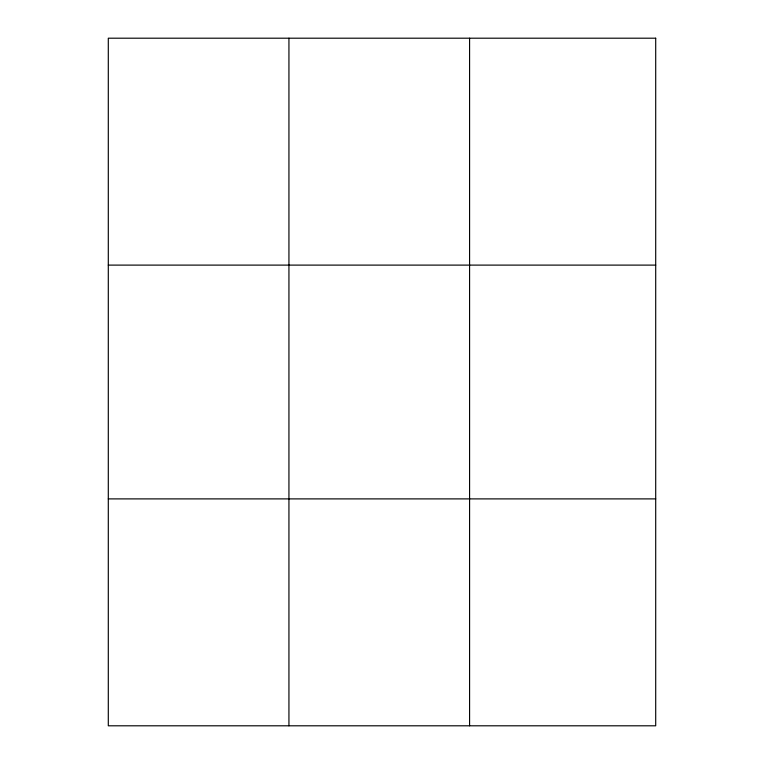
<?xml version="1.0" encoding="UTF-8"?>
<svg xmlns="http://www.w3.org/2000/svg" width="764" height="764" viewBox="0 0 764 764"><rect width="100%" height="100%" fill="white"/><g stroke="black" fill="none" stroke-linecap="round" stroke-linejoin="round"><path stroke-width="1.15" d="M288.935 725.8L288.935 38.2M469.583 725.8L469.583 38.2M108.297 265.108L655.703 265.108M108.297 498.892L655.703 498.892M655.703 38.2L655.703 725.8L108.297 725.8L108.297 38.2L655.703 38.2"/></g></svg>
